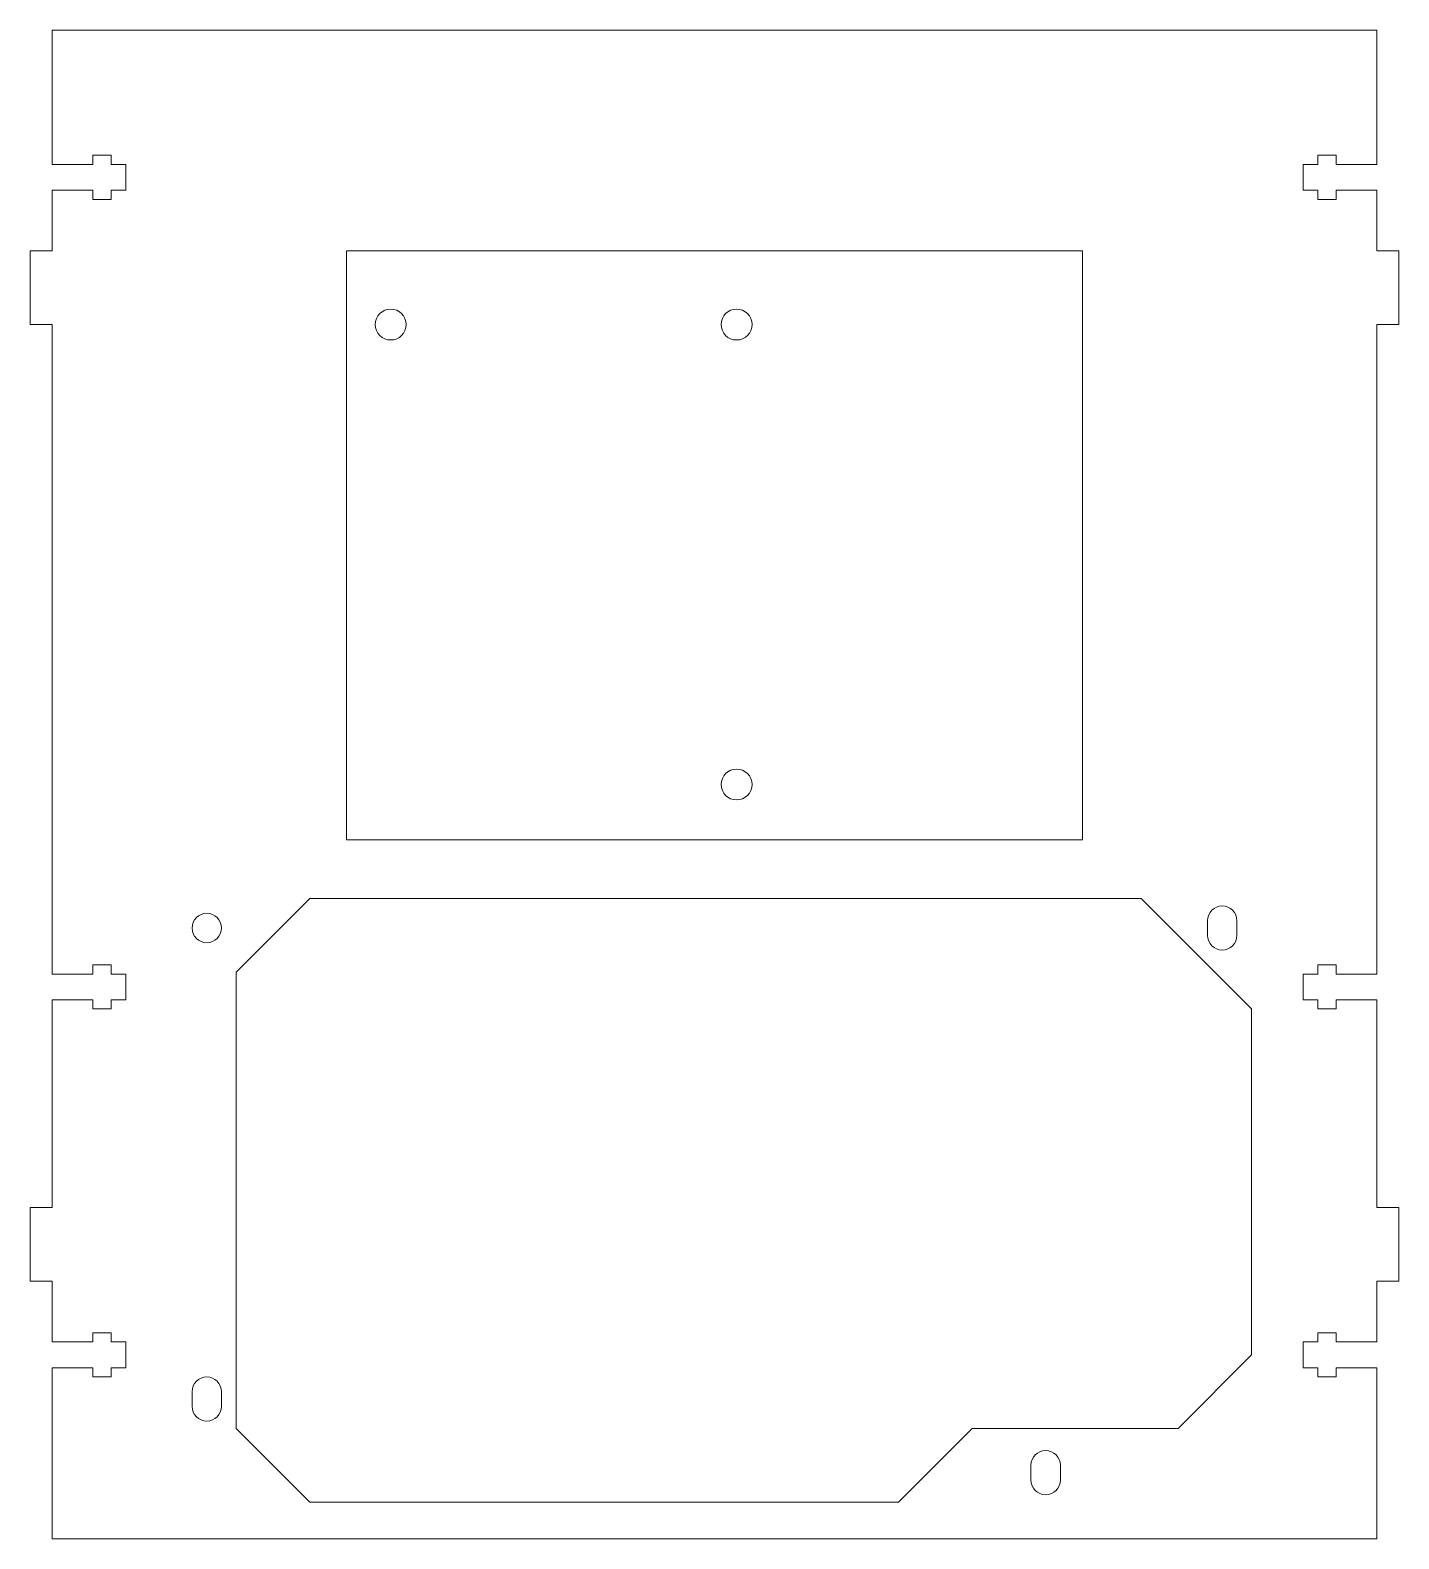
# Model space of a CAD drawing. Header units: millimetres. Extents: x 7 to 193, y 0 to 205.
import ezdxf

# ---------------------------------------------------------------- set-up
doc = ezdxf.new("R2010")
doc.units = ezdxf.units.MM
doc.layers.get('0').update_dxf_attribs({"linetype": 'CONTINUOUS', "lineweight": 0})
for name, color, linetype, lineweight in [('ATX_PSU_Cutout', 1, 'CONTINUOUS', 0), ('ATX_PSU_MountingHoles', 1, 'CONTINUOUS', 0), ('M3_ScrewJoint', 1, 'CONTINUOUS', 0), ('PanelOuter', 1, 'CONTINUOUS', 0), ('SwitchedATXBreakout_Board', 3, 'CONTINUOUS', 0), ('SwitchedATXBreakout_MountingHoles', 1, 'CONTINUOUS', 0)]:
    doc.layers.add(name, color=color, linetype=linetype, lineweight=lineweight)

# ---------------------------------------------------------------- blocks, each defined once
blk = doc.blocks.new('M3_ScrewJoint-1')
at = {"layer": 'M3_ScrewJoint'}
for p, q in [((1.75, 10), (-1.75, 10)), ((-1.75, 10), (-1.75, 8)), ((1.75, 8), (1.75, 10)), ((-3, 8), (-3, 5.5)), ((-1.75, 8), (-3, 8)), ((3, 8), (1.75, 8)), ((3, 8), (3, 5.5)), ((-3, 5.5), (-1.75, 5.5)), ((-1.75, 5.5), (-1.75, 0)), ((1.75, 0), (1.75, 5.5)), ((1.75, 5.5), (3, 5.5))]:
    blk.add_line(p, q, dxfattribs=at)
blk = doc.blocks.new('M3_ScrewJoint-2')
at = {"layer": 'M3_ScrewJoint'}
for p, q in [((1.75, 10), (-1.75, 10)), ((-1.75, 10), (-1.75, 8)), ((1.75, 8), (1.75, 10)), ((-3, 8), (-3, 5.5)), ((-1.75, 8), (-3, 8)), ((3, 8), (1.75, 8)), ((3, 8), (3, 5.5)), ((-3, 5.5), (-1.75, 5.5)), ((-1.75, 5.5), (-1.75, 0)), ((1.75, 0), (1.75, 5.5)), ((1.75, 5.5), (3, 5.5))]:
    blk.add_line(p, q, dxfattribs=at)
blk = doc.blocks.new('M3_ScrewJoint-3')
at = {"layer": 'M3_ScrewJoint'}
for p, q in [((1.75, 10), (-1.75, 10)), ((-1.75, 10), (-1.75, 8)), ((1.75, 8), (1.75, 10)), ((-3, 8), (-3, 5.5)), ((-1.75, 8), (-3, 8)), ((3, 8), (1.75, 8)), ((3, 8), (3, 5.5)), ((-3, 5.5), (-1.75, 5.5)), ((-1.75, 5.5), (-1.75, 0)), ((1.75, 0), (1.75, 5.5)), ((1.75, 5.5), (3, 5.5))]:
    blk.add_line(p, q, dxfattribs=at)
blk = doc.blocks.new('ATX_PS2-0')
at = {"layer": 'ATX_PSU_Cutout'}
for p, q in [((20, 84), (10, 74)), ((20, 84), (133, 84)), ((133, 84), (148, 69)), ((10, 12), (10, 74)), ((148, 69), (148, 22)), ((148, 22), (138, 12)), ((10, 12), (20, 2)), ((110, 12), (100, 2)), ((110, 12), (110, 12)), ((110, 12), (138, 12)), ((100, 2), (20, 2))]:
    blk.add_line(p, q, dxfattribs=at)
at = {"layer": 'ATX_PSU_MountingHoles'}
for p, q in [((142, 81), (142, 79)), ((146, 81), (146, 79)), ((4, 17), (4, 15)), ((8, 17), (8, 15)), ((118, 7), (118, 5)), ((122, 7), (122, 5))]:
    blk.add_line(p, q, dxfattribs=at)
blk.add_circle((6, 80), 2, dxfattribs=at)
for centre, start, end in [((144, 81), 0, 180), ((144, 79), 180, 360), ((6, 17), 0, 180), ((6, 15), 180, 360), ((120, 7), 0, 180), ((120, 5), 180, 360)]:
    blk.add_arc(centre, 2, start, end, dxfattribs=at)
blk = doc.blocks.new('SwitchedATXBreakout-1')
at = {"layer": 'SwitchedATXBreakout_Board'}
for p, q in [((0, 0), (0, 80)), ((0, 80), (100, 80)), ((100, 0), (100, 80)), ((0, 0), (100, 0))]:
    blk.add_line(p, q, dxfattribs=at)
at = {"layer": 'SwitchedATXBreakout_MountingHoles'}
for centre in [(47, 70), (94, 70), (47, 7.5)]:
    blk.add_circle(centre, 2.1, dxfattribs=at)

msp = doc.modelspace()

# ---------------------------------------------------------------- linework, layer by layer
at = {"layer": 'PanelOuter'}
for p, q in [((10, 205), (10, 186.75)), ((10, 205), (190, 205)), ((190, 205), (190, 186.75)), ((10, 183.25), (10, 175)), ((190, 183.25), (190, 175)), ((10, 175), (7, 175)), ((7, 175), (7, 165)), ((190, 175), (193, 175)), ((193, 175), (193, 165)), ((7, 165), (10, 165)), ((10, 165), (10, 76.75)), ((193, 165), (190, 165)), ((190, 165), (190, 76.75)), ((10, 73.25), (10, 45)), ((190, 73.25), (190, 45)), ((7, 35), (7, 45)), ((7, 45), (10, 45)), ((193, 45), (190, 45)), ((193, 35), (193, 45)), ((10, 35), (7, 35)), ((10, 26.75), (10, 35)), ((190, 35), (193, 35)), ((190, 26.75), (190, 35)), ((10, 0), (10, 23.25)), ((190, 0), (190, 23.25)), ((10, 0), (190, 0))]:
    msp.add_line(p, q, dxfattribs=at)

# ---------------------------------------------------------------- block references
at = {"rotation": 270}
for name, p in [('M3_ScrewJoint-3', (10, 185)), ('M3_ScrewJoint-1', (10, 75)), ('M3_ScrewJoint-2', (10, 25))]:
    msp.add_blockref(name, p, dxfattribs=at)
at = {"xscale": -1, "rotation": 90}
for name, p in [('M3_ScrewJoint-3', (190, 185)), ('M3_ScrewJoint-1', (190, 75)), ('M3_ScrewJoint-2', (190, 25))]:
    msp.add_blockref(name, p, dxfattribs=at)
msp.add_blockref('ATX_PS2-0', (25, 3))
at = {"layer": 'SwitchedATXBreakout_MountingHoles', "yscale": -1, "rotation": 180}
msp.add_blockref('SwitchedATXBreakout-1', (150, 95), dxfattribs=at)

doc.saveas('drawing.dxf')
